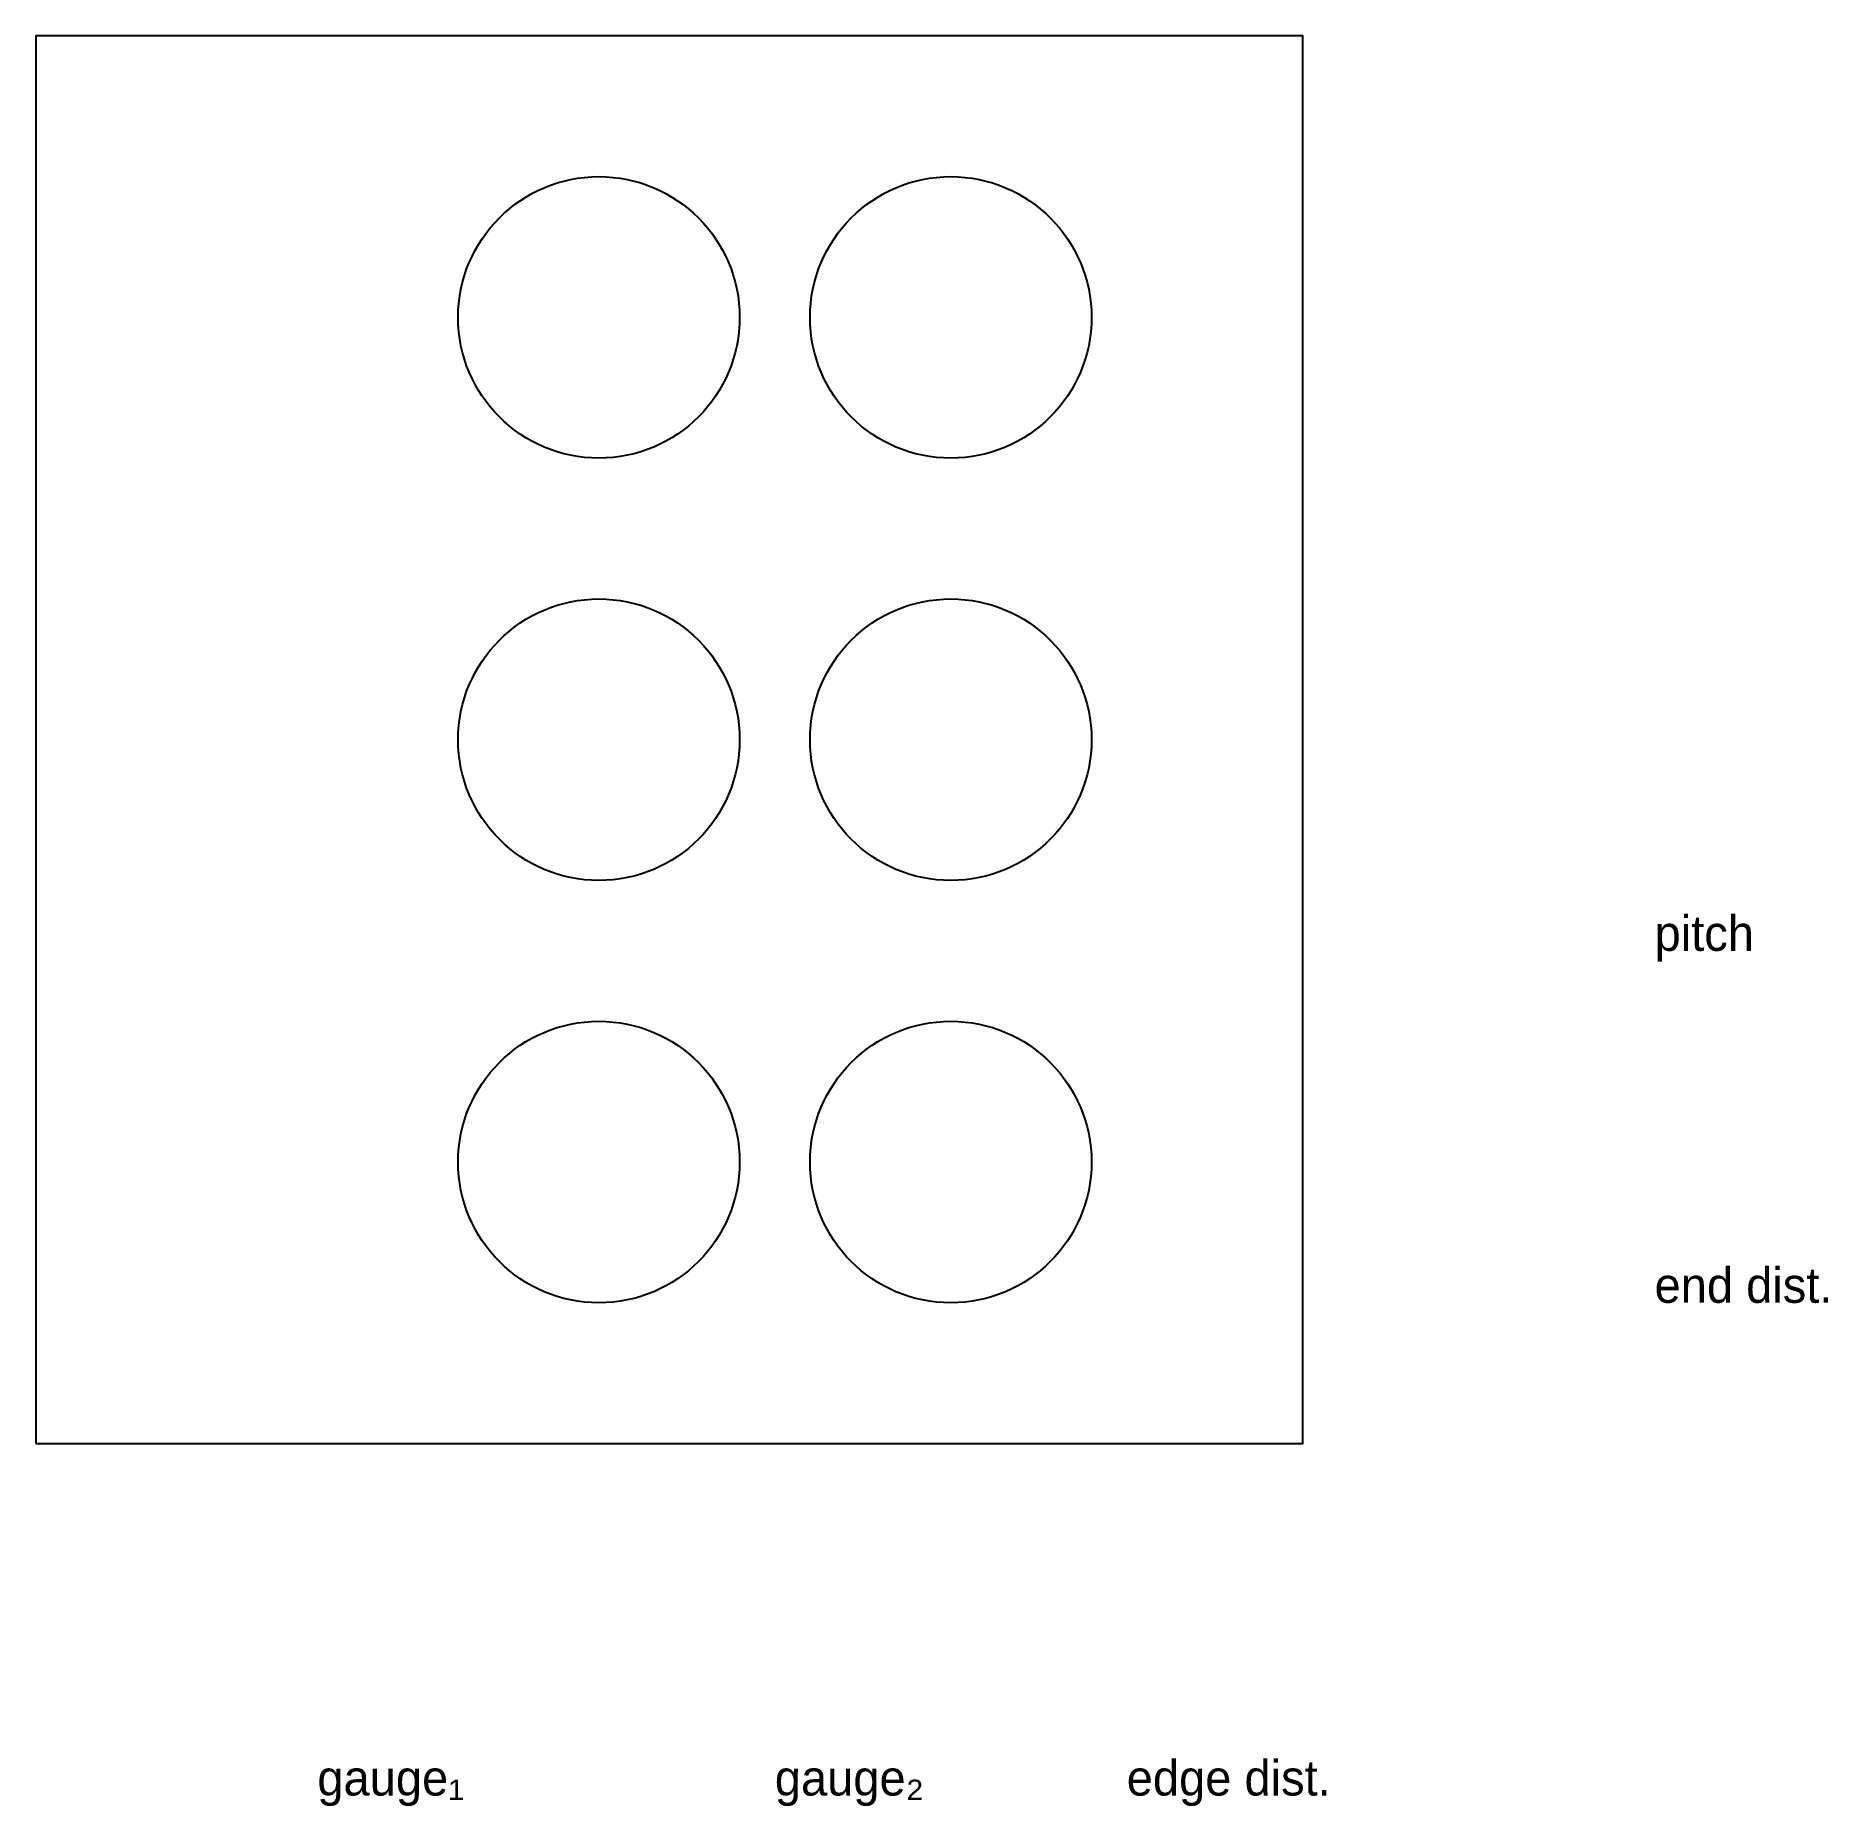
# Model space of a CAD drawing. Header units: metres. Extents: x 0 to 127, y -26 to 100.
import ezdxf

# ---------------------------------------------------------------- set-up
doc = ezdxf.new("R2010")
doc.units = ezdxf.units.M

msp = doc.modelspace()

# ---------------------------------------------------------------- linework, layer by layer
msp.add_lwpolyline([(0, 0), (90, 0), (90, 100), (0, 100), (0, 0)], close=True)
for centre in [(40, 80), (65, 80), (40, 50), (65, 50), (40, 20), (65, 20)]:
    msp.add_circle(centre, 10)

# ---------------------------------------------------------------- texts
for s, p in [('pitch', (115, 35)), ('end dist.', (115, 10)), ('edge dist.', (77.5, -25)), ('gauge₁', (20, -25)), ('gauge₂', (52.5, -25))]:
    msp.add_text(s, height=2.5).set_placement(p)

doc.saveas('drawing.dxf')
